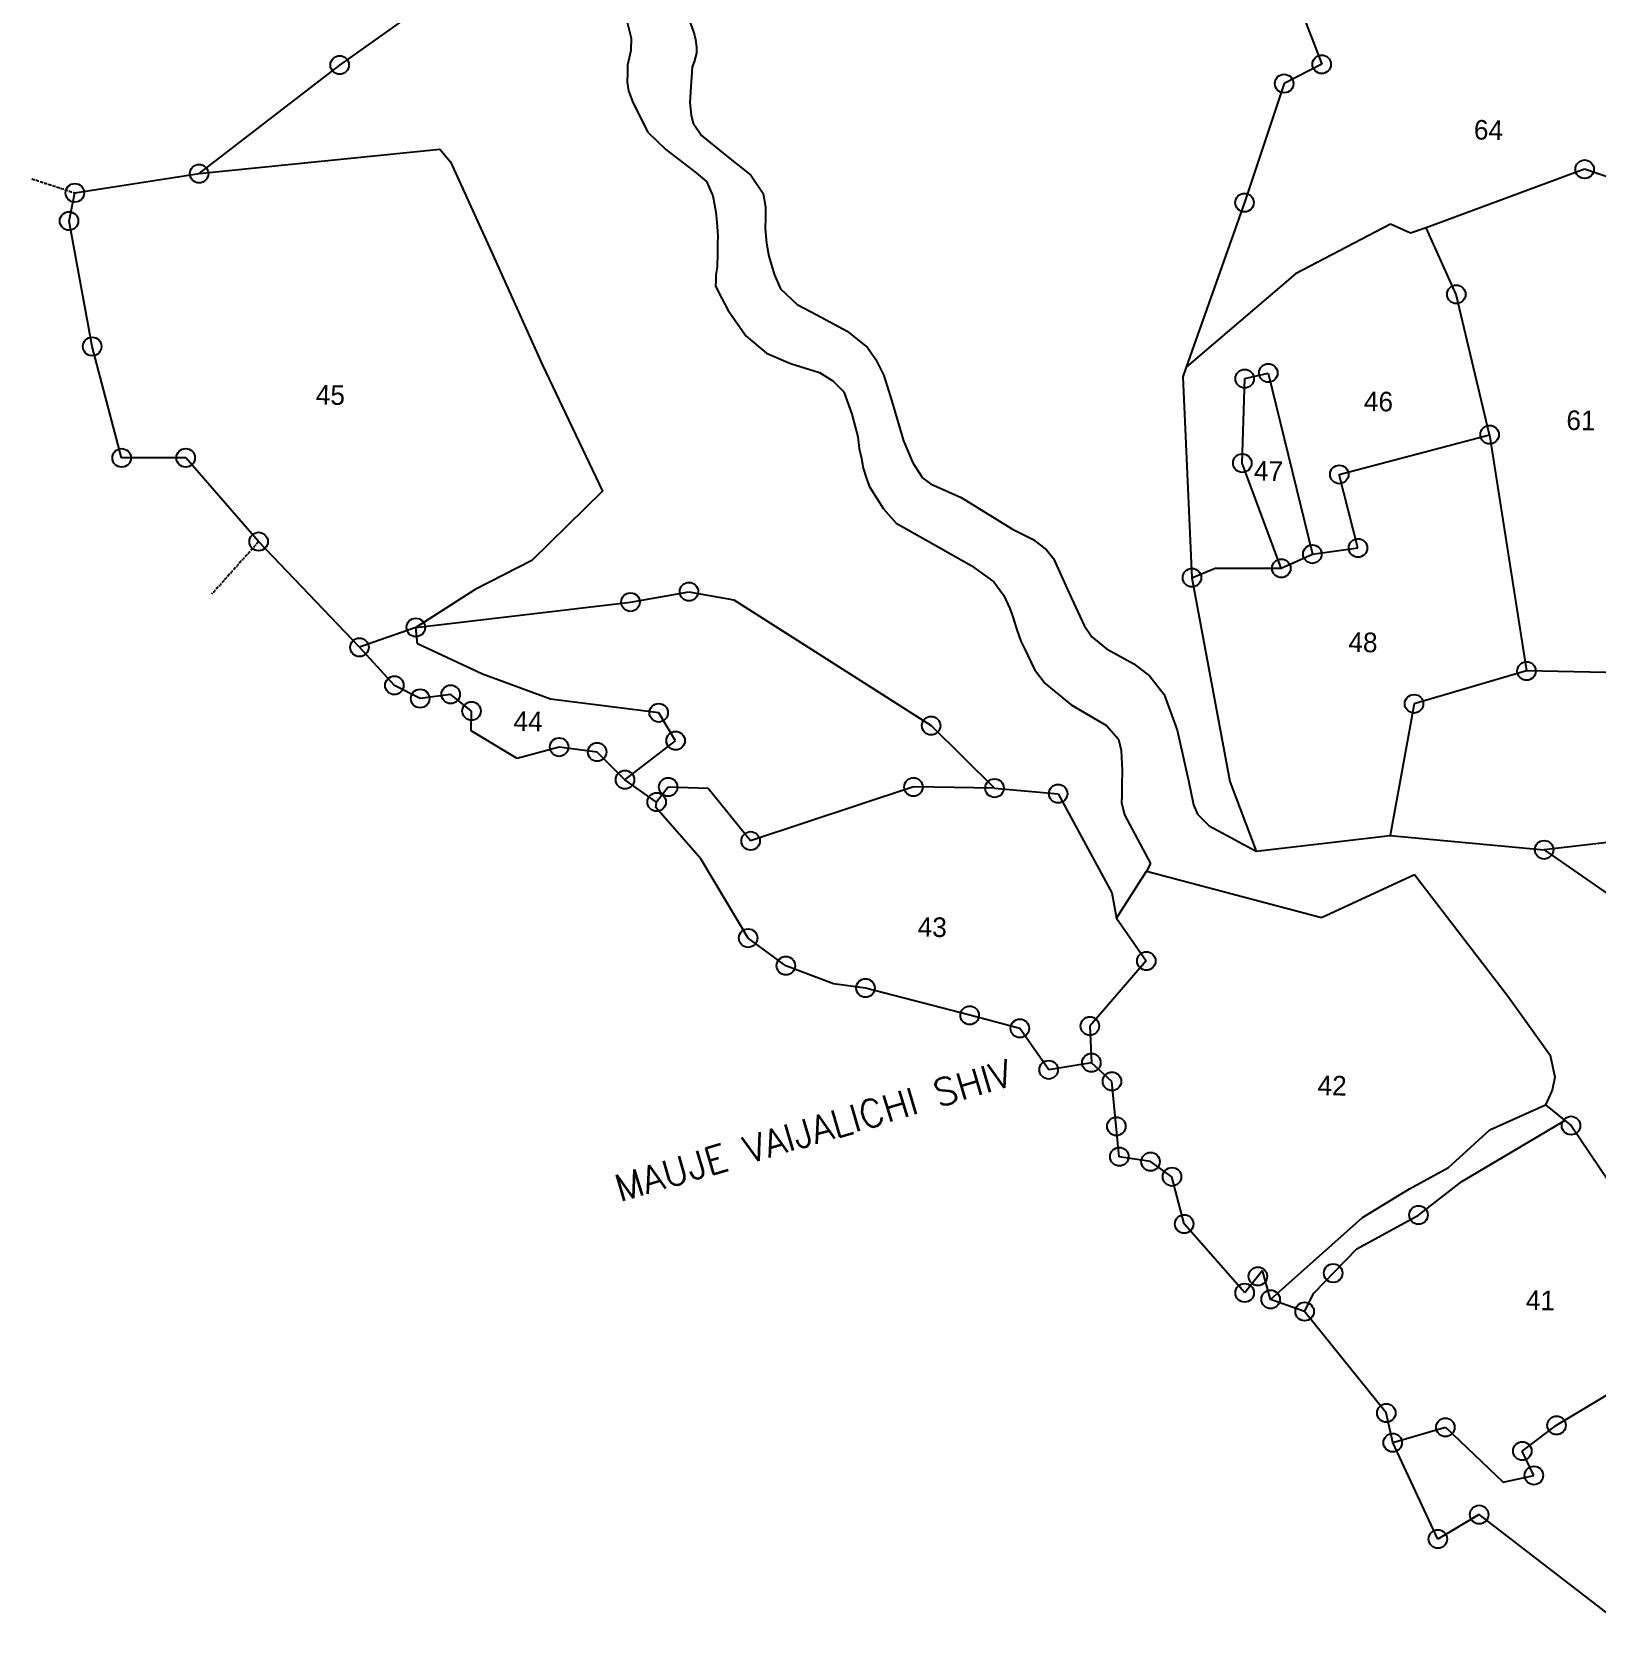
# Model space of a CAD drawing. Header units: metres. Extents: x 282716 to 286267, y 2075266 to 2079640.
# Drawn here: x 282716 to 283430, y 2076745 to 2077471 of the extents above; entities that cross this region are included whole.
import ezdxf
from ezdxf.enums import TextEntityAlignment as Align

# ---------------------------------------------------------------- set-up
doc = ezdxf.new("R2010")
doc.units = ezdxf.units.M
doc.header["$LTSCALE"] = 0.3
doc.header["$MEASUREMENT"] = 0
doc.linetypes.add('DIVIDE', pattern=[1.25, 0.5, -0.25, 0, -0.25, 0, -0.25])
for name, color, linetype in [('POLY_PARCEL', 6, 'Continuous'), ('POLY_ROAD', 30, 'Continuous'), ('POLY_WATER', 4, 'Continuous'), ('TEXT_MAPOUT', 7, 'Continuous'), ('TEXT_PARCEL', 7, 'Continuous'), ('V_BOUND_LINE', 7, 'Continuous'), ('V_DIVIDE_LINE', 7, 'DIVIDE')]:
    doc.layers.add(name, color=color, linetype=linetype)
doc.styles.get("Standard").update_dxf_attribs({"font": 'simplex.shx'})
doc.styles.add('TEXT_MAP', font='', dxfattribs={"height": 2.5})
doc.styles.get('TEXT_MAP').set_extended_font_data('Kruti Dev 050')

msp = doc.modelspace()

# ---------------------------------------------------------------- linework, layer by layer
for centre in [(282856.56, 2077455.61), (283304.05, 2077455.94), (283286.96, 2077447.17), (283423.88, 2077408.12), (282792.49, 2077406.13), (282735.88, 2077397.36), (283268.9, 2077392.92), (282733.23, 2077384.52), (283365.4, 2077351.13), (282743.76, 2077327.37), (283268.96, 2077312.71), (283279.73, 2077315.29), (283380.57, 2077287.18), (282757.2, 2077276.62), (282786.39, 2077276.64), (283267.86, 2077274.23), (283312.07, 2077269.07), (282819.62, 2077238.49), (283299.81, 2077232.78), (283320.6, 2077235.58), (283285.64, 2077226.31), (283244.93, 2077222.02), (282989.08, 2077210.92), (283015.71, 2077215.66), (282891.25, 2077199.36), (282865.55, 2077190.32), (283397.42, 2077179.53), (282881.49, 2077172.97), (282907.15, 2077168.87), (282893.22, 2077166.98), (282916.65, 2077161.27), (283001.93, 2077160.49), (283346.15, 2077164.59), (283126.07, 2077154.62), (283009.65, 2077147.77), (282956.55, 2077144.86), (282973.86, 2077142.61), (282986.57, 2077130), (283006.28, 2077126.64), (283118.02, 2077126.69), (283154.96, 2077126.16), (283183.95, 2077123.63), (283000.98, 2077119.83), (283043.82, 2077102.12), (283405.4, 2077098.07), (283042.68, 2077057.84), (283059.88, 2077045.25), (283224.13, 2077047.41), (283096.15, 2077035.09), (283143.64, 2077022.65), (283166.51, 2077016.69), (283198.42, 2077017.75), (283199.11, 2077001.05), (283179.64, 2076997.84), (283208.47, 2076992.56), (283210.48, 2076972.09), (283417.68, 2076972.41), (283211.84, 2076958.23), (283226.07, 2076956), (283235.84, 2076949.09), (283348.16, 2076931.67), (283241.4, 2076927.6), (283274.99, 2076903.76), (283309.27, 2076905.18), (283268.96, 2076896.22), (283280.79, 2076893.23), (283296.29, 2076887.7), (283333.49, 2076841.49), (283360.41, 2076834.94), (283411.09, 2076835.86), (283336.41, 2076827.97), (283395.47, 2076824.14), (283400.76, 2076813.01), (283375.83, 2076795.18), (283357.01, 2076784.04)]:
    msp.add_circle(centre, 4.22)
at = {"layer": 'POLY_PARCEL'}
for p, q in [((283294.67, 2077480.47), (283304.05, 2077455.94)), ((283304.05, 2077455.94), (283286.96, 2077447.17)), ((283286.96, 2077447.17), (283268.9, 2077392.92)), ((282792.49, 2077406.13), (282902.25, 2077417.23)), ((282902.25, 2077417.23), (282907.12, 2077411.55)), ((282907.12, 2077411.55), (282925.51, 2077370.84)), ((283423.88, 2077408.12), (283351.63, 2077381.46)), ((283443.81, 2077401.38), (283423.88, 2077408.12)), ((283268.9, 2077392.92), (283242.3, 2077317.95)), ((283335.47, 2077383.11), (283292.18, 2077360.48)), ((283344.53, 2077378.97), (283335.47, 2077383.11)), ((283351.63, 2077381.46), (283344.53, 2077378.97)), ((283365.4, 2077351.13), (283351.63, 2077381.46)), ((282925.51, 2077370.84), (282949.01, 2077318.89)), ((283292.18, 2077360.48), (283242.3, 2077317.95)), ((283380.57, 2077287.18), (283365.4, 2077351.13)), ((282949.01, 2077318.89), (282976.36, 2077261.46)), ((283242.3, 2077317.95), (283240.75, 2077313.59)), ((283240.75, 2077313.59), (283244.93, 2077222.02)), ((283267.86, 2077274.23), (283268.96, 2077312.71)), ((283268.96, 2077312.71), (283279.73, 2077315.29)), ((283279.73, 2077315.29), (283299.81, 2077232.78)), ((283312.07, 2077269.07), (283380.57, 2077287.18)), ((283380.57, 2077287.18), (283397.42, 2077179.53)), ((283285.64, 2077226.31), (283267.86, 2077274.23)), ((283320.6, 2077235.58), (283312.07, 2077269.07)), ((282976.36, 2077261.46), (282944.19, 2077229.83)), ((282944.19, 2077229.83), (282918.31, 2077216.6)), ((283285.64, 2077226.31), (283299.81, 2077232.78)), ((283299.81, 2077232.78), (283320.6, 2077235.58)), ((283244.93, 2077222.02), (283255.51, 2077226.31)), ((283255.51, 2077226.31), (283285.64, 2077226.31)), ((282918.31, 2077216.6), (282891.25, 2077199.36)), ((282989.08, 2077210.92), (283015.71, 2077215.66)), ((283015.71, 2077215.66), (283036.18, 2077211.97)), ((283244.93, 2077222.02), (283262.17, 2077129.12)), ((282891.25, 2077199.36), (282989.08, 2077210.92)), ((283036.18, 2077211.97), (283126.07, 2077154.62)), ((282891.25, 2077199.36), (282865.55, 2077190.32)), ((282892.06, 2077191.96), (282891.25, 2077199.36)), ((282921.7, 2077178.05), (282892.06, 2077191.96)), ((283397.42, 2077179.53), (283346.15, 2077164.59)), ((283440.69, 2077178.75), (283397.42, 2077179.53)), ((282952.56, 2077166.69), (282921.7, 2077178.05)), ((283001.93, 2077160.49), (282952.56, 2077166.69)), ((283346.15, 2077164.59), (283335.3, 2077104.52)), ((283009.65, 2077147.77), (283001.93, 2077160.49)), ((283126.07, 2077154.62), (283154.96, 2077126.16)), ((282986.57, 2077130), (283009.65, 2077147.77)), ((283262.17, 2077129.12), (283274.18, 2077097.48)), ((283006.28, 2077126.64), (283000.98, 2077119.83)), ((283024.49, 2077125.98), (283006.28, 2077126.64)), ((283043.82, 2077102.12), (283024.49, 2077125.98)), ((283118.02, 2077126.69), (283043.82, 2077102.12)), ((283154.96, 2077126.16), (283118.02, 2077126.69)), ((283154.96, 2077126.16), (283183.95, 2077123.63)), ((283183.95, 2077123.63), (283208.46, 2077078.49)), ((283456, 2077103.86), (283405.4, 2077098.07)), ((283210.57, 2077066.86), (283224.23, 2077088.29)), ((283208.46, 2077078.49), (283210.57, 2077066.86)), ((283210.57, 2077066.86), (283224.13, 2077047.41)), ((283224.13, 2077047.41), (283198.42, 2077017.75)), ((283198.42, 2077017.75), (283199.11, 2077001.05)), ((283411.09, 2076835.86), (283460.43, 2076865.64)), ((283336.41, 2076827.97), (283360.41, 2076834.94)), ((283360.41, 2076834.94), (283386.79, 2076809.96)), ((283395.47, 2076824.14), (283411.09, 2076835.86)), ((283400.76, 2076813.01), (283395.47, 2076824.14)), ((283386.79, 2076809.96), (283400.76, 2076813.01))]:
    msp.add_line(p, q, dxfattribs=at)
at = {"layer": 'POLY_ROAD'}
for p, q in [((283380.67, 2076970.48), (283405.98, 2076981.9)), ((283361.8, 2076953.28), (283380.67, 2076970.48)), ((283367.98, 2076946.87), (283414.87, 2076974.69)), ((283344.07, 2076943.66), (283361.8, 2076953.28)), ((283348.16, 2076931.67), (283367.98, 2076946.87)), ((283322.63, 2076930.48), (283344.07, 2076943.66)), ((283280.79, 2076893.23), (283322.63, 2076930.48)), ((283320.05, 2076916.29), (283348.16, 2076931.67)), ((283300.47, 2076896.12), (283320.05, 2076916.29)), ((283296.29, 2076887.7), (283300.47, 2076896.12))]:
    msp.add_line(p, q, dxfattribs=at)
at = {"layer": 'POLY_WATER'}
for p, q in [((283015.66, 2077476.66), (283018.1, 2077469.87)), ((282987.56, 2077475.14), (282989.38, 2077467.85)), ((283018.1, 2077469.87), (283018.75, 2077467.3)), ((282989.28, 2077462.27), (282987.76, 2077455.6)), ((282989.38, 2077467.85), (282989.28, 2077462.27)), ((283018.75, 2077467.3), (283019.15, 2077463.8)), ((283019.15, 2077463.8), (283019.1, 2077461.01)), ((282987.76, 2077455.6), (282987.7, 2077452.25)), ((283017.13, 2077454.76), (283016.5, 2077445.7)), ((283018.1, 2077457.07), (283017.13, 2077454.76)), ((283019.1, 2077461.01), (283018.1, 2077457.07)), ((282987.7, 2077452.25), (282987.62, 2077447.78)), ((282987.62, 2077447.78), (282988.11, 2077443.87)), ((282988.11, 2077443.87), (282990.24, 2077438.25)), ((283016.5, 2077445.7), (283016.13, 2077438.49)), ((282990.24, 2077438.25), (282997.01, 2077425.06)), ((283016.13, 2077438.49), (283016.72, 2077432.67)), ((283016.72, 2077432.67), (283017.59, 2077429.16)), ((283017.59, 2077429.16), (283021.45, 2077423.51)), ((282997.01, 2077425.06), (283005.25, 2077417.09)), ((283021.45, 2077423.51), (283032, 2077414.77)), ((283005.25, 2077417.09), (283019.02, 2077406.52)), ((283032, 2077414.77), (283043.94, 2077405.48)), ((283019.02, 2077406.52), (283023.69, 2077402.52)), ((283043.94, 2077405.48), (283049.61, 2077397)), ((283023.69, 2077402.52), (283026.65, 2077396.05)), ((283049.61, 2077397), (283050.66, 2077390.93)), ((283026.65, 2077396.05), (283027.91, 2077388.49)), ((283050.66, 2077390.93), (283050.57, 2077386.04)), ((283027.91, 2077388.49), (283028.39, 2077384.02)), ((283028.39, 2077384.02), (283028.83, 2077377.59)), ((283050.57, 2077386.04), (283050.48, 2077381.16)), ((283028.77, 2077374.52), (283028.69, 2077369.78)), ((283028.83, 2077377.59), (283028.77, 2077374.52)), ((283050.48, 2077381.16), (283051.06, 2077374.4)), ((283028.69, 2077369.78), (283028.57, 2077363.64)), ((283051.06, 2077374.4), (283052.12, 2077368.56)), ((283052.12, 2077368.56), (283054.53, 2077360.38)), ((283027.95, 2077360.02), (283027.9, 2077357.23)), ((283028.57, 2077363.64), (283027.95, 2077360.02)), ((283054.53, 2077360.38), (283057.46, 2077353.68)), ((283027.9, 2077357.23), (283027.86, 2077355)), ((283027.86, 2077355), (283029.2, 2077352.19)), ((283057.46, 2077353.68), (283065.02, 2077346.56)), ((283029.2, 2077352.19), (283033.52, 2077343.73)), ((283065.02, 2077346.56), (283074.01, 2077341.75)), ((283033.52, 2077343.73), (283041.78, 2077332.05)), ((283074.01, 2077341.75), (283087.84, 2077334.28)), ((283041.78, 2077332.05), (283051.13, 2077324.34)), ((283087.84, 2077334.28), (283097.02, 2077326.9)), ((283051.13, 2077324.34), (283061.94, 2077319.68)), ((283097.02, 2077326.9), (283100.88, 2077321.48)), ((283061.94, 2077319.68), (283075.27, 2077315.53)), ((283100.88, 2077321.48), (283104.48, 2077314.2)), ((283075.27, 2077315.53), (283081.35, 2077311.79)), ((283081.35, 2077311.79), (283086.28, 2077306.68)), ((283104.48, 2077314.2), (283108.22, 2077302.5)), ((283086.28, 2077306.68), (283090.01, 2077296.56)), ((283108.22, 2077302.5), (283113.54, 2077284.41)), ((283090.01, 2077296.56), (283092.61, 2077286.19)), ((283092.61, 2077286.19), (283093.35, 2077280.87)), ((283093.35, 2077280.87), (283094.39, 2077276.38)), ((283113.54, 2077284.41), (283117.78, 2077274.33)), ((283094.39, 2077276.38), (283095.14, 2077271.91)), ((283117.78, 2077274.33), (283122.08, 2077267.5)), ((283095.14, 2077271.91), (283096.46, 2077267.69)), ((283096.46, 2077267.69), (283097.79, 2077263.76)), ((283122.08, 2077267.5), (283125.75, 2077264.87)), ((283097.79, 2077263.76), (283104.36, 2077253.46)), ((283125.75, 2077264.87), (283139.84, 2077258.57)), ((283139.84, 2077258.57), (283163.1, 2077244.19)), ((283104.36, 2077253.46), (283110.11, 2077246.93)), ((283110.11, 2077246.93), (283123.38, 2077239.43)), ((283163.1, 2077244.19), (283172.63, 2077239.5)), ((283123.38, 2077239.43), (283144.39, 2077227.61)), ((283172.63, 2077239.5), (283178.59, 2077234.74)), ((283178.59, 2077234.74), (283181.78, 2077230.73)), ((283181.78, 2077230.73), (283188.94, 2077215.01)), ((283144.39, 2077227.61), (283154.58, 2077220.17)), ((283154.58, 2077220.17), (283159.22, 2077213.94)), ((283188.94, 2077215.01), (283195.89, 2077200.22)), ((283159.22, 2077213.94), (283161.9, 2077208.03)), ((283161.9, 2077208.03), (283163.5, 2077203.82)), ((283163.5, 2077203.82), (283165.08, 2077198.21)), ((283165.08, 2077198.21), (283166.94, 2077193.15)), ((283166.94, 2077193.15), (283168.55, 2077189.77)), ((283195.89, 2077200.22), (283199.29, 2077195.04)), ((283199.29, 2077195.04), (283205.94, 2077189.57)), ((283168.55, 2077189.77), (283173.13, 2077180.2)), ((283205.94, 2077189.57), (283218.39, 2077182.83)), ((283173.13, 2077180.2), (283178.09, 2077173.86)), ((283218.39, 2077182.83), (283225.74, 2077177.11)), ((283178.09, 2077173.86), (283189.93, 2077164.15)), ((283225.74, 2077177.11), (283232.34, 2077168.84)), ((283189.93, 2077164.15), (283205.95, 2077154.65)), ((283232.34, 2077168.84), (283238.16, 2077152.59)), ((283205.95, 2077154.65), (283211.42, 2077148.41)), ((283238.16, 2077152.59), (283243.33, 2077129.69)), ((283211.42, 2077148.41), (283212.73, 2077143.36)), ((283212.73, 2077143.36), (283213.12, 2077134.14)), ((283213.12, 2077134.14), (283213, 2077127.45)), ((283243.33, 2077129.69), (283245.69, 2077118.48)), ((283212.91, 2077122.43), (283212.86, 2077119.64)), ((283213, 2077127.45), (283212.91, 2077122.43)), ((283212.86, 2077119.64), (283214.15, 2077114.03)), ((283214.15, 2077114.03), (283226.03, 2077091.76)), ((283245.69, 2077118.48), (283247.47, 2077114.26)), ((283247.47, 2077114.26), (283252.73, 2077109.04)), ((283252.73, 2077109.04), (283274.18, 2077097.48)), ((283274.18, 2077097.48), (283335.3, 2077104.52)), ((283335.3, 2077104.52), (283405.4, 2077098.07)), ((283226.03, 2077091.76), (283224.23, 2077088.29)), ((283405.4, 2077098.07), (283460.81, 2077059.6)), ((283224.23, 2077088.29), (283304, 2077067.19)), ((283304, 2077067.19), (283346.29, 2077086.82)), ((283346.29, 2077086.82), (283389.06, 2077031.16)), ((283389.06, 2077031.16), (283408.24, 2077004.48)), ((283408.24, 2077004.48), (283410.29, 2076994.43)), ((283410.29, 2076994.43), (283409.07, 2076988.52)), ((283409.07, 2076988.52), (283405.98, 2076981.9)), ((283405.98, 2076981.9), (283414.87, 2076974.69)), ((283414.87, 2076974.69), (283417.68, 2076972.41)), ((283417.68, 2076972.41), (283443.31, 2076934.62))]:
    msp.add_line(p, q, dxfattribs=at)
at = {"layer": 'V_BOUND_LINE'}
for p, q in [((282856.56, 2077455.61), (282902.65, 2077488.19)), ((282792.49, 2077406.13), (282856.56, 2077455.61)), ((282735.88, 2077397.36), (282792.49, 2077406.13)), ((282733.23, 2077384.52), (282735.88, 2077397.36)), ((282743.76, 2077327.37), (282733.23, 2077384.52)), ((282757.2, 2077276.62), (282743.76, 2077327.37)), ((282786.39, 2077276.64), (282757.2, 2077276.62)), ((282819.62, 2077238.49), (282786.39, 2077276.64)), ((282865.55, 2077190.32), (282819.62, 2077238.49)), ((282881.49, 2077172.97), (282865.55, 2077190.32)), ((282893.22, 2077166.98), (282881.49, 2077172.97)), ((282907.15, 2077168.87), (282893.22, 2077166.98)), ((282916.65, 2077161.27), (282907.15, 2077168.87)), ((282916.48, 2077152.19), (282916.65, 2077161.27)), ((282937.46, 2077139.7), (282916.48, 2077152.19)), ((282956.55, 2077144.86), (282937.46, 2077139.7)), ((282973.86, 2077142.61), (282956.55, 2077144.86)), ((282986.57, 2077130), (282973.86, 2077142.61)), ((283000.98, 2077119.83), (282986.57, 2077130)), ((283000.66, 2077117.36), (283000.98, 2077119.83)), ((283021.15, 2077093.87), (283000.66, 2077117.36)), ((283042.68, 2077057.84), (283021.15, 2077093.87)), ((283059.88, 2077045.25), (283042.68, 2077057.84)), ((283081.52, 2077036.94), (283059.88, 2077045.25)), ((283096.15, 2077035.09), (283081.52, 2077036.94)), ((283143.64, 2077022.65), (283096.15, 2077035.09)), ((283166.51, 2077016.69), (283143.64, 2077022.65)), ((283179.64, 2076997.84), (283166.51, 2077016.69)), ((283199.11, 2077001.05), (283179.64, 2076997.84)), ((283208.47, 2076992.56), (283199.11, 2077001.05)), ((283211.84, 2076958.23), (283208.47, 2076992.56)), ((283226.07, 2076956), (283211.84, 2076958.23)), ((283235.84, 2076949.09), (283226.07, 2076956)), ((283241.4, 2076927.6), (283235.84, 2076949.09)), ((283268.96, 2076896.22), (283241.4, 2076927.6)), ((283277.07, 2076906.37), (283268.96, 2076896.22)), ((283280.79, 2076893.23), (283277.07, 2076906.37)), ((283296.29, 2076887.7), (283280.79, 2076893.23)), ((283333.49, 2076841.49), (283296.29, 2076887.7)), ((283336.41, 2076827.97), (283333.49, 2076841.49)), ((283357.01, 2076784.04), (283336.41, 2076827.97)), ((283375.83, 2076795.18), (283357.01, 2076784.04)), ((283440.73, 2076745.27), (283375.83, 2076795.18))]:
    msp.add_line(p, q, dxfattribs=at)
at = {"layer": 'V_DIVIDE_LINE', "ltscale": 10}
for p, q in [((282716.27, 2077403.77), (282735.88, 2077397.36)), ((282819.62, 2077238.49), (282798.31, 2077214.6))]:
    msp.add_line(p, q, dxfattribs=at)

# ---------------------------------------------------------------- texts
at = {"layer": 'TEXT_MAPOUT'}
msp.add_text('MAUJE VAIJALICHI SHIV', height=12.4006, rotation=16.53278, dxfattribs=at).set_placement((282984.16, 2076937.55))
at = {"layer": 'TEXT_PARCEL', "style": 'TEXT_MAP'}
for s, p in [('64', (283380.06, 2077426.04)), ('45', (282852.32, 2077305.23)), ('46', (283329.95, 2077302.35)), ('61', (283422.23, 2077293.72)), ('47', (283279.83, 2077270.66)), ('48', (283322.87, 2077192.6)), ('44', (282942.41, 2077156.59)), ('43', (283126.6, 2077062.86)), ('42', (283308.81, 2076990.72)), ('41', (283403.76, 2076892.79))]:
    msp.add_text(s, height=8.928, rotation=358.95955, dxfattribs=at).set_placement(p, align=Align.MIDDLE)

doc.saveas('drawing.dxf')
